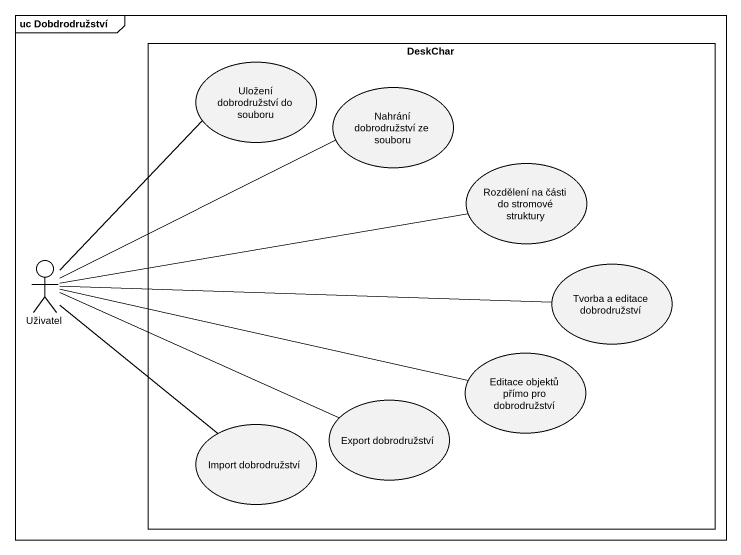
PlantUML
@startuml
mainframe uc Dobdrodružství
rectangle DeskChar {
  usecase "Uložení dobrodružství do souboru" as Uložení_dobrodružství_do
  usecase "Nahrání dobrodružství ze souboru" as Nahrání_dobrodružství_ze
  usecase "Rozdělení na části do stromové struktury" as Rozdělení_na_části_do
  usecase "Tvorba a editace dobrodružství" as Tvorba_a_editace
  usecase "Editace objektů přímo pro dobrodružství" as Editace_objektů_přímo_pro
  usecase "Import dobrodružství" as Import_dobrodružství
  usecase "Export dobrodružství" as Export_dobrodružství
}
actor Uživatel
Uživatel -up- Uložení_dobrodružství_do
Uživatel -right- Nahrání_dobrodružství_ze
Uživatel -right- Rozdělení_na_části_do
Uživatel -right- Tvorba_a_editace
Uživatel -right- Editace_objektů_přímo_pro
Uživatel -- Import_dobrodružství
Uživatel -right- Export_dobrodružství
@enduml
